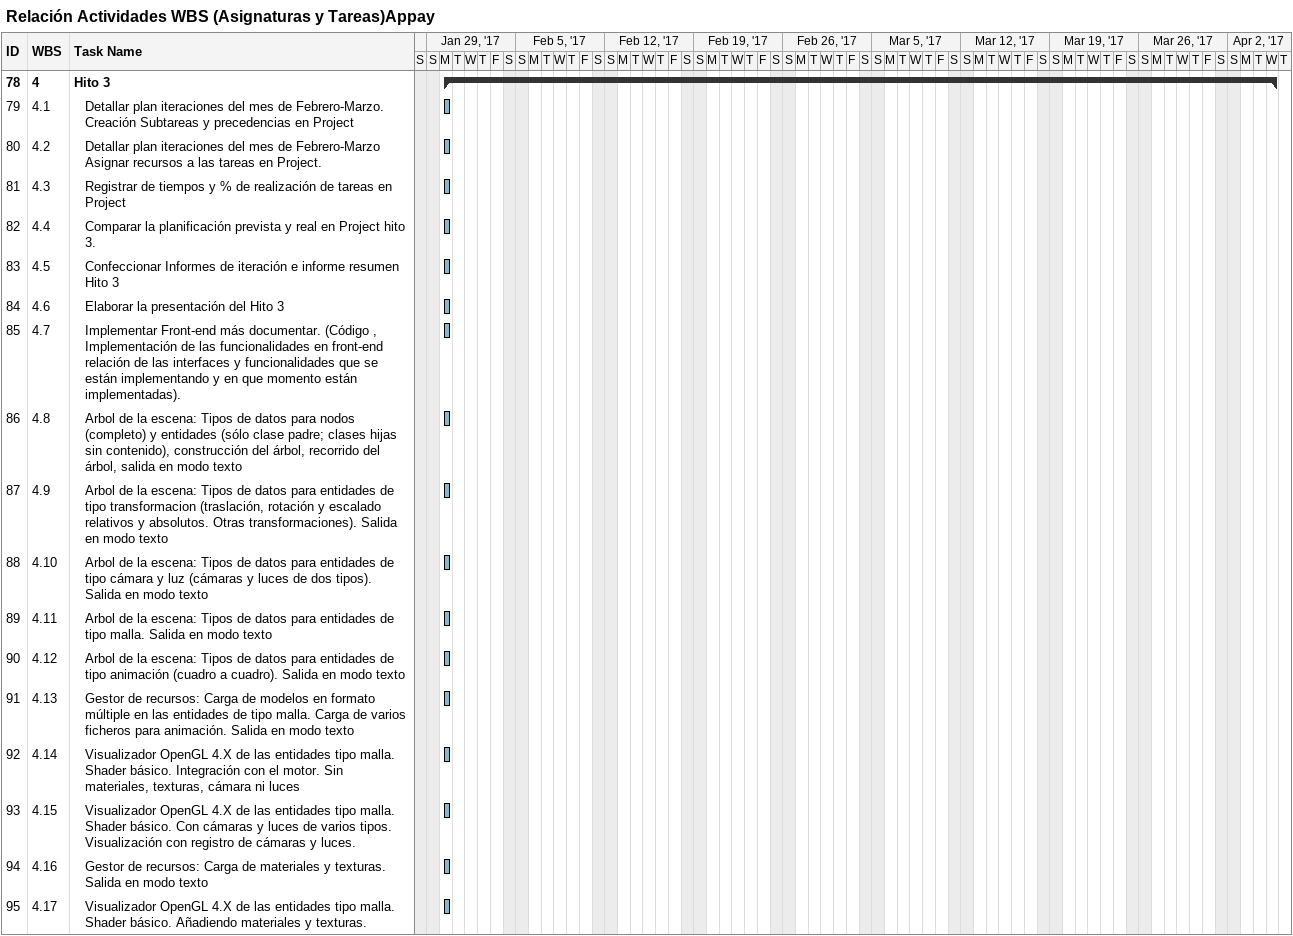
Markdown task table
Relación Actividades WBS (Asignaturas y Tareas)Appay

| ID | WBS | Task | Start | Finish |
|---|---|---|---|---|
| 78 | 4 | **Hito 3** | 2017-01-30 | 2017-04-05 |
| 79 | 4.1 | Detallar plan iteraciones del mes de Febrero-Marzo. Creación Subtareas y precedencias en Project | 2017-01-30 | 2017-01-30 |
| 80 | 4.2 | Detallar plan iteraciones del mes de Febrero-Marzo Asignar recursos a las tareas en Project. | 2017-01-30 | 2017-01-30 |
| 81 | 4.3 | Registrar de tiempos y % de realización de tareas en Project | 2017-01-30 | 2017-01-30 |
| 82 | 4.4 | Comparar la planificación prevista y real en Project hito 3. | 2017-01-30 | 2017-01-30 |
| 83 | 4.5 | Confeccionar Informes de iteración e informe resumen Hito 3 | 2017-01-30 | 2017-01-30 |
| 84 | 4.6 | Elaborar la presentación del Hito 3 | 2017-01-30 | 2017-01-30 |
| 85 | 4.7 | Implementar Front-end más documentar. (Código , Implementación de las funcionalidades en front-end relación de las interfaces y funcionalidades que se están implementando y en que momento están implementadas). | 2017-01-30 | 2017-01-30 |
| 86 | 4.8 | Arbol de la escena: Tipos de datos para nodos (completo) y entidades (sólo clase padre; clases hijas sin contenido), construcción del árbol, recorrido del árbol, salida en modo texto | 2017-01-30 | 2017-01-30 |
| 87 | 4.9 | Arbol de la escena: Tipos de datos para entidades de tipo transformacion (traslación, rotación y escalado relativos y absolutos. Otras transformaciones). Salida en modo texto | 2017-01-30 | 2017-01-30 |
| 88 | 4.10 | Arbol de la escena: Tipos de datos para entidades de tipo cámara y luz (cámaras y luces de dos tipos). Salida en modo texto | 2017-01-30 | 2017-01-30 |
| 89 | 4.11 | Arbol de la escena: Tipos de datos para entidades de tipo malla. Salida en modo texto | 2017-01-30 | 2017-01-30 |
| 90 | 4.12 | Arbol de la escena: Tipos de datos para entidades de tipo animación (cuadro a cuadro). Salida en modo texto | 2017-01-30 | 2017-01-30 |
| 91 | 4.13 | Gestor de recursos: Carga de modelos en formato múltiple en las entidades de tipo malla. Carga de varios ficheros para animación. Salida en modo texto | 2017-01-30 | 2017-01-30 |
| 92 | 4.14 | Visualizador OpenGL 4.X de las entidades tipo malla. Shader básico. Integración con el motor. Sin materiales, texturas, cámara ni luces | 2017-01-30 | 2017-01-30 |
| 93 | 4.15 | Visualizador OpenGL 4.X de las entidades tipo malla. Shader básico. Con cámaras y luces de varios tipos. Visualización con registro de cámaras y luces. | 2017-01-30 | 2017-01-30 |
| 94 | 4.16 | Gestor de recursos: Carga de materiales y texturas. Salida en modo texto | 2017-01-30 | 2017-01-30 |
| 95 | 4.17 | Visualizador OpenGL 4.X de las entidades tipo malla. Shader básico. Añadiendo materiales y texturas. | 2017-01-30 | 2017-01-30 |
